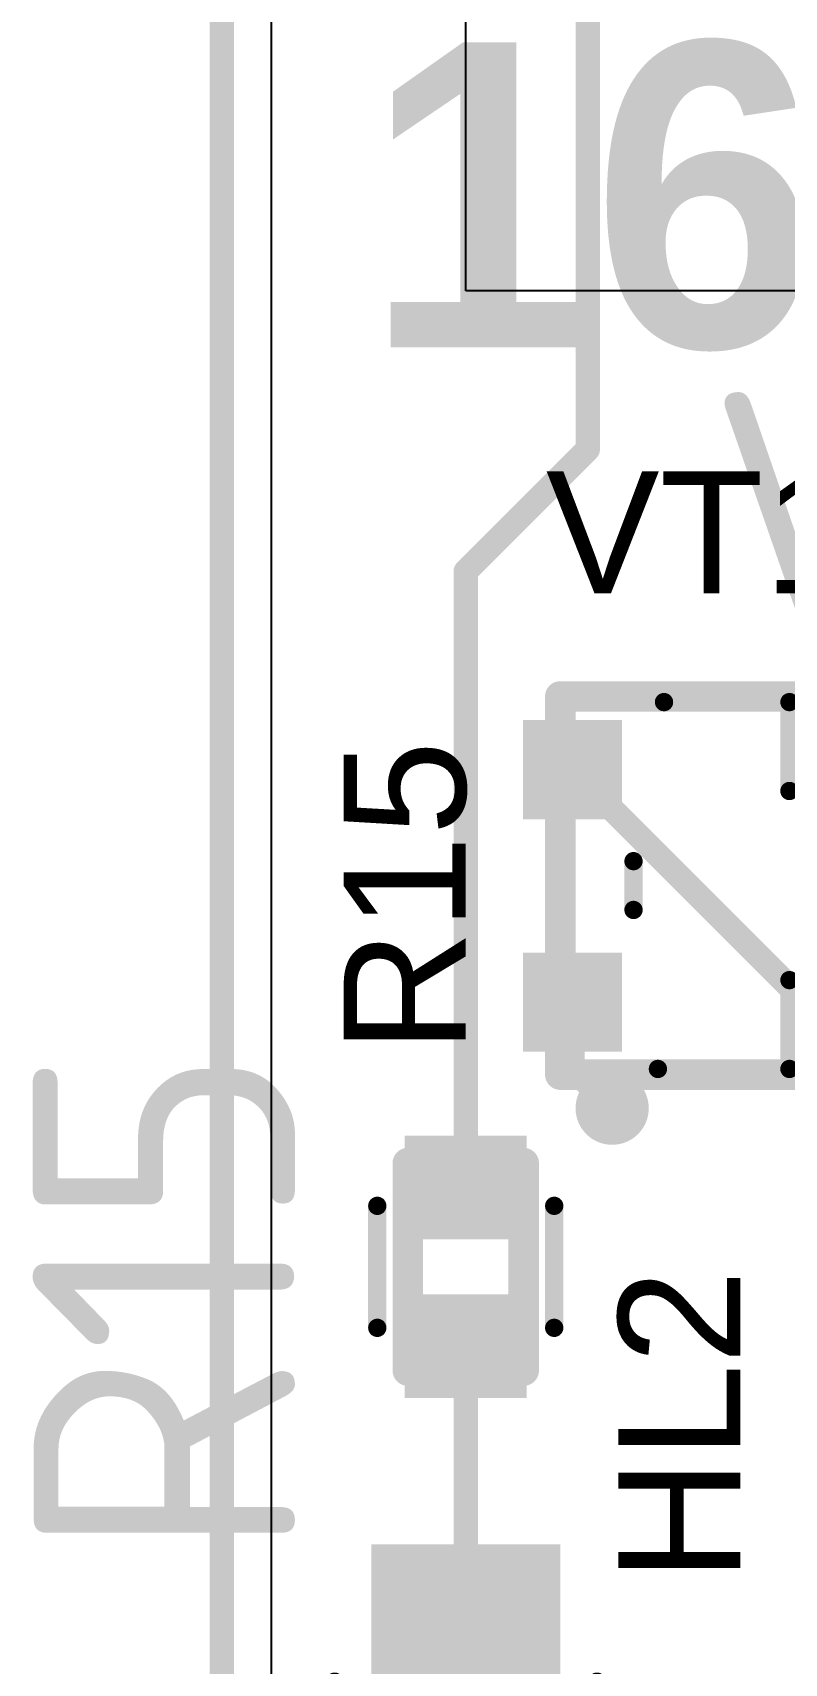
# Model space of a CAD drawing. Header units: inches. Extents: x -1.5 to 75.1, y -0.1 to 70.1.
# Drawn here: x -1.55 to 4.61, y 12.25 to 25.62 of the extents above; entities that cross this region are included whole.
import ezdxf

# ---------------------------------------------------------------- set-up
doc = ezdxf.new("R2010")
doc.units = ezdxf.units.IN
for name, color, linetype in [('Assembly Notes', 56, 'Continuous'), ('Bottom Layer', 5, 'Continuous'), ('Mechanical 4', 56, 'Continuous'), ('Top Layer', 1, 'Continuous'), ('Top Overlay', 2, 'Continuous'), ('Top Paste', 8, 'Continuous'), ('Top Solder', 216, 'Continuous'), ('Via Holes', 16, 'Continuous')]:
    doc.layers.add(name, color=color, linetype=linetype)
doc.styles.add('Arial', font='', dxfattribs={"height": 0.2})
doc.styles.add('Century Gothic_Bold', font='', dxfattribs={"height": 0.2})
doc.styles.add('GOST type B', font='', dxfattribs={"height": 0.2})
doc.styles.get('Arial').set_extended_font_data('Arial')
doc.styles.get('Century Gothic_Bold').set_extended_font_data('Century Gothic', bold=True)
doc.styles.get('GOST type B').set_extended_font_data('GOST type B')

# ---------------------------------------------------------------- blocks, each defined once
blk = doc.blocks.new('SOT23_3_97')
at = {"layer": 'Top Layer'}
for points in [[(-1.50599902, 1.33100064), (-0.74399902, 1.33100064), (-0.74399902, 0.56900064), (-1.50599902, 0.56900064)], [(0.78000098, 0.3785006399999999), (1.54200098, 0.3785006399999999), (1.54200098, -0.38349936), (0.78000098, -0.38349936)], [(-1.50599902, -0.57399936), (-0.74399902, -0.57399936), (-0.74399902, -1.33599936), (-1.50599902, -1.33599936)]]:
    blk.add_hatch(color=1, dxfattribs=at).paths.add_polyline_path(points)
at = {"layer": 'Top Paste'}
for points in [[(-1.50599902, 1.33100064), (-0.74399902, 1.33100064), (-0.74399902, 0.56900064), (-1.50599902, 0.56900064)], [(0.78000098, 0.3785006399999999), (1.54200098, 0.3785006399999999), (1.54200098, -0.38349936), (0.78000098, -0.38349936)], [(-1.50599902, -0.57399936), (-0.74399902, -0.57399936), (-0.74399902, -1.33599936), (-1.50599902, -1.33599936)]]:
    blk.add_hatch(color=8, dxfattribs=at).paths.add_polyline_path(points)
at = {"layer": 'Top Solder'}
for points in [[(-1.53100024, 1.35600186), (-0.7189977999999999, 1.35600186), (-0.7189977999999999, 0.54399942), (-1.53100024, 0.54399942)], [(0.75499976, 0.40350186), (1.5670022, 0.40350186), (1.5670022, -0.4085005799999999), (0.75499976, -0.4085005799999999)], [(-1.53100024, -0.54899814), (-0.7189977999999999, -0.54899814), (-0.7189977999999999, -1.36100058), (-1.53100024, -1.36100058)]]:
    blk.add_hatch(color=216, dxfattribs=at).paths.add_polyline_path(points)
at = {"layer": 'Assembly Notes'}
for points in [[(-1.22499882, -1.54999944, 0.2499995, 0.2499995, 0), (-1.22499882, 1.54999944, 0.2499995, 0.2499995, 0)], [(-1.22499882, 1.54999944, 0.2499995, 0.2499995, 0), (1.27500126, 1.54999944, 0.2499995, 0.2499995, 0)], [(1.27500126, -1.54999944, 0.2499995, 0.2499995, 0), (1.27500126, 1.54999944, 0.2499995, 0.2499995, 0)], [(-1.22499882, -1.54999944, 0.2499995, 0.2499995, 0), (1.27500126, -1.54999944, 0.2499995, 0.2499995, 0)]]:
    blk.add_lwpolyline(points, format="xyseb", dxfattribs=at)
for points in [[(-1.28749806, 1.54999944, 0.12499848, 0.12499848, 1), (-1.16249958, 1.54999944, 0.12499848, 0.12499848, 1)], [(-1.28749806, 1.54999944, 0.12499848, 0.12499848, 1), (-1.16249958, 1.54999944, 0.12499848, 0.12499848, 1)], [(1.21250202, 1.54999944, 0.12499848, 0.12499848, 1), (1.3375005, 1.54999944, 0.12499848, 0.12499848, 1)], [(1.21250202, 1.54999944, 0.12499848, 0.12499848, 1), (1.3375005, 1.54999944, 0.12499848, 0.12499848, 1)], [(-1.28749806, -1.54999944, 0.12499848, 0.12499848, 1), (-1.16249958, -1.54999944, 0.12499848, 0.12499848, 1)], [(-1.28749806, -1.54999944, 0.12499848, 0.12499848, 1), (-1.16249958, -1.54999944, 0.12499848, 0.12499848, 1)], [(1.21250202, -1.54999944, 0.12499848, 0.12499848, 1), (1.3375005, -1.54999944, 0.12499848, 0.12499848, 1)], [(1.21250202, -1.54999944, 0.12499848, 0.12499848, 1), (1.3375005, -1.54999944, 0.12499848, 0.12499848, 1)]]:
    blk.add_lwpolyline(points, format="xyseb", close=True, dxfattribs=at)
at = {"layer": 'Top Overlay'}
for points in [[(-0.37499798, 1.50343616, 0.1499997, 0.1499997, 0), (0.65300098, 1.50343616, 0.1499997, 0.1499997, 0)], [(0.65300098, 0.77499972, 0.1499997, 0.1499997, 0), (0.65300098, 1.50343616, 0.1499997, 0.1499997, 0)], [(-0.62500002, -0.1999996, 0.1499997, 0.1499997, 0), (-0.62500002, 0.1999996, 0.1499997, 0.1499997, 0)], [(0.65300098, -1.50311104, 0.1499997, 0.1499997, 0), (0.65300098, -0.77499972, 0.1499997, 0.1499997, 0)], [(-0.4249978799999999, -1.50311104, 0.1499997, 0.1499997, 0), (0.65300098, -1.50311104, 0.1499997, 0.1499997, 0)]]:
    blk.add_lwpolyline(points, format="xyseb", dxfattribs=at)
for points in [[(-0.41249854, 1.50343616, 0.07499858, 0.07499858, 1), (-0.33749742, 1.50343616, 0.07499858, 0.07499858, 1)], [(0.6155004199999999, 1.50343616, 0.07499858, 0.07499858, 1), (0.69050154, 1.50343616, 0.07499858, 0.07499858, 1)], [(0.6155004199999999, 1.50343616, 0.07499858, 0.07499858, 1), (0.69050154, 1.50343616, 0.07499858, 0.07499858, 1)], [(0.6155004199999999, 0.77499972, 0.07499858, 0.07499858, 1), (0.69050154, 0.77499972, 0.07499858, 0.07499858, 1)], [(-0.66250058, 0.1999996, 0.07499858, 0.07499858, 1), (-0.58749946, 0.1999996, 0.07499858, 0.07499858, 1)], [(-0.66250058, -0.1999996, 0.07499858, 0.07499858, 1), (-0.58749946, -0.1999996, 0.07499858, 0.07499858, 1)], [(0.6155004199999999, -0.77499972, 0.07499858, 0.07499858, 1), (0.69050154, -0.77499972, 0.07499858, 0.07499858, 1)], [(-0.46249844, -1.50311104, 0.07499858, 0.07499858, 1), (-0.38749732, -1.50311104, 0.07499858, 0.07499858, 1)], [(0.6155004199999999, -1.50311104, 0.07499858, 0.07499858, 1), (0.69050154, -1.50311104, 0.07499858, 0.07499858, 1)], [(0.6155004199999999, -1.50311104, 0.07499858, 0.07499858, 1), (0.69050154, -1.50311104, 0.07499858, 0.07499858, 1)]]:
    blk.add_lwpolyline(points, format="xyseb", close=True, dxfattribs=at)
at = {"layer": 'Assembly Notes', "style": 'GOST type B'}
blk.add_text('VT1', height=2.15000078, rotation=360, dxfattribs=at).set_placement((-0.02499868, 1.89999874))
blk = doc.blocks.new('0603R_124')
at = {"layer": 'Top Layer'}
for points in [[(-1.05000171, -0.47500032), (-1.05000171, 0.47500032), (-0.25000077, 0.47500032), (-0.25000077, -0.47500032)], [(0.24999823, -0.47500032), (0.24999823, 0.47500032), (1.04999917, 0.47500032), (1.04999917, -0.47500032)]]:
    blk.add_hatch(color=1, dxfattribs=at).paths.add_polyline_path(points)
at = {"layer": 'Top Paste'}
for points in [[(-1.05000171, -0.47500032), (-1.05000171, 0.47500032), (-0.25000077, 0.47500032), (-0.25000077, -0.47500032)], [(0.24999823, -0.47500032), (0.24999823, 0.47500032), (1.04999917, 0.47500032), (1.04999917, -0.47500032)]]:
    blk.add_hatch(color=8, dxfattribs=at).paths.add_polyline_path(points)
at = {"layer": 'Top Solder'}
for points in [[(-1.07500293, -0.50000154), (-1.07500293, 0.50000154), (-0.22499955, 0.50000154), (-0.22499955, -0.50000154)], [(0.22499701, -0.50000154), (0.22499701, 0.50000154), (1.07500039, 0.50000154), (1.07500039, -0.50000154)]]:
    blk.add_hatch(color=216, dxfattribs=at).paths.add_polyline_path(points)
at = {"layer": 'Assembly Notes'}
for points in [[(-0.8500008399999999, 0.47500032, 0.2499995, 0.2499995, 0), (0.8499983, 0.47500032, 0.2499995, 0.2499995, 0)], [(-0.8500008399999999, 0.47500032, 0.2499995, 0.2499995, 0), (-0.8500008399999999, -0.47500032, 0.2499995, 0.2499995, 0)], [(0.8499983, 0.47500032, 0.2499995, 0.2499995, 0), (0.8499983, -0.47500032, 0.2499995, 0.2499995, 0)], [(-0.8500008399999999, -0.47500032, 0.2499995, 0.2499995, 0), (0.8499983, -0.47500032, 0.2499995, 0.2499995, 0)]]:
    blk.add_lwpolyline(points, format="xyseb", dxfattribs=at)
for points in [[(-0.9125000799999999, 0.47500032, 0.12499848, 0.12499848, 1), (-0.7875015999999999, 0.47500032, 0.12499848, 0.12499848, 1)], [(-0.9125000799999999, 0.47500032, 0.12499848, 0.12499848, 1), (-0.7875015999999999, 0.47500032, 0.12499848, 0.12499848, 1)], [(0.78749906, 0.47500032, 0.12499848, 0.12499848, 1), (0.9124975399999999, 0.47500032, 0.12499848, 0.12499848, 1)], [(0.78749906, 0.47500032, 0.12499848, 0.12499848, 1), (0.9124975399999999, 0.47500032, 0.12499848, 0.12499848, 1)], [(-0.9125000799999999, -0.47500032, 0.12499848, 0.12499848, 1), (-0.7875015999999999, -0.47500032, 0.12499848, 0.12499848, 1)], [(-0.9125000799999999, -0.47500032, 0.12499848, 0.12499848, 1), (-0.7875015999999999, -0.47500032, 0.12499848, 0.12499848, 1)], [(0.78749906, -0.47500032, 0.12499848, 0.12499848, 1), (0.9124975399999999, -0.47500032, 0.12499848, 0.12499848, 1)], [(0.78749906, -0.47500032, 0.12499848, 0.12499848, 1), (0.9124975399999999, -0.47500032, 0.12499848, 0.12499848, 1)]]:
    blk.add_lwpolyline(points, format="xyseb", close=True, dxfattribs=at)
at = {"layer": 'Top Overlay'}
for points in [[(-0.499999, 0.72499982, 0.1499997, 0.1499997, 0), (0.499999, 0.72499982, 0.1499997, 0.1499997, 0)], [(-0.499999, -0.72499982, 0.1499997, 0.1499997, 0), (0.499999, -0.72499982, 0.1499997, 0.1499997, 0)]]:
    blk.add_lwpolyline(points, format="xyseb", dxfattribs=at)
for points in [[(-0.53749956, 0.72499982, 0.07499858, 0.07499858, 1), (-0.46249844, 0.72499982, 0.07499858, 0.07499858, 1)], [(0.46249844, 0.72499982, 0.07499858, 0.07499858, 1), (0.53749956, 0.72499982, 0.07499858, 0.07499858, 1)], [(-0.53749956, -0.72499982, 0.07499858, 0.07499858, 1), (-0.46249844, -0.72499982, 0.07499858, 0.07499858, 1)], [(0.46249844, -0.72499982, 0.07499858, 0.07499858, 1), (0.53749956, -0.72499982, 0.07499858, 0.07499858, 1)]]:
    blk.add_lwpolyline(points, format="xyseb", close=True, dxfattribs=at)
at = {"layer": 'Assembly Notes', "style": 'GOST type B'}
blk.add_text('R15', height=2.15000078, dxfattribs=at).set_placement((-2.40000028, 1.39999974))
blk = doc.blocks.new('0805D_148')
at = {"layer": 'Top Layer'}
for points in [[(-1.70000041, -0.7499997700000002), (-1.70000041, 0.7499997699999997), (-0.3000006700000001, 0.7499997700000002), (-0.3000006699999999, -0.7499997699999997)], [(0.3000006700000001, -0.7499997700000002), (0.3000006699999999, 0.7499997699999997), (1.70000041, 0.7499997700000002), (1.70000041, -0.7499997699999997)]]:
    blk.add_hatch(color=1, dxfattribs=at).paths.add_polyline_path(points)
at = {"layer": 'Top Paste'}
for points in [[(-1.70000041, -0.7499997700000002), (-1.70000041, 0.7499997699999997), (-0.3000006700000001, 0.7499997700000002), (-0.3000006699999999, -0.7499997699999997)], [(0.3000006700000001, -0.7499997700000002), (0.3000006699999999, 0.7499997699999997), (1.70000041, 0.7499997700000002), (1.70000041, -0.7499997699999997)]]:
    blk.add_hatch(color=8, dxfattribs=at).paths.add_polyline_path(points)
at = {"layer": 'Top Solder'}
for points in [[(-1.72500163, -0.7750009900000001), (-1.72500163, 0.7750009899999998), (-0.2749994500000001, 0.7750009900000001), (-0.2749994499999999, -0.7750009899999998)], [(0.2749994500000001, -0.7750009900000001), (0.2749994499999999, 0.7750009899999998), (1.72500163, 0.7750009900000001), (1.72500163, -0.7750009899999998)]]:
    blk.add_hatch(color=216, dxfattribs=at).paths.add_polyline_path(points)
at = {"layer": 'Top Overlay'}
for points in [[(0.5999987999999999, 1.07499912, 0.1499997, 0.1499997, 0), (-0.5999987999999999, 1.07499912, 0.1499997, 0.1499997, 0)], [(1.97499986, 1.07499912, 0.1499997, 0.1499997, 0), (1.32500116, 1.07499912, 0.1499997, 0.1499997, 0)], [(1.97499986, 0.4250004199999999, 0.1499997, 0.1499997, 0), (1.97499986, 1.07499912, 0.1499997, 0.1499997, 0)], [(1.97499986, -1.07499912, 0.1499997, 0.1499997, 0), (1.97499986, -0.4250004199999999, 0.1499997, 0.1499997, 0)], [(0.5999987999999999, -1.07499912, 0.1499997, 0.1499997, 0), (-0.5999987999999999, -1.07499912, 0.1499997, 0.1499997, 0)], [(1.97499986, -1.07499912, 0.1499997, 0.1499997, 0), (1.32500116, -1.07499912, 0.1499997, 0.1499997, 0)]]:
    blk.add_lwpolyline(points, format="xyseb", dxfattribs=at)
for points in [[(-0.63749936, 1.07499912, 0.07499858, 0.07499858, 1), (-0.56249824, 1.07499912, 0.07499858, 0.07499858, 1)], [(0.56249824, 1.07499912, 0.07499858, 0.07499858, 1), (0.63749936, 1.07499912, 0.07499858, 0.07499858, 1)], [(1.2875006, 1.07499912, 0.07499858, 0.07499858, 1), (1.36250172, 1.07499912, 0.07499858, 0.07499858, 1)], [(1.9374993, 1.07499912, 0.07499858, 0.07499858, 1), (2.01250042, 1.07499912, 0.07499858, 0.07499858, 1)], [(1.9374993, 1.07499912, 0.07499858, 0.07499858, 1), (2.01250042, 1.07499912, 0.07499858, 0.07499858, 1)], [(1.9374993, 0.4250004199999999, 0.07499858, 0.07499858, 1), (2.01250042, 0.4250004199999999, 0.07499858, 0.07499858, 1)], [(1.9374993, -0.4250004199999999, 0.07499858, 0.07499858, 1), (2.01250042, -0.4250004199999999, 0.07499858, 0.07499858, 1)], [(-0.63749936, -1.07499912, 0.07499858, 0.07499858, 1), (-0.56249824, -1.07499912, 0.07499858, 0.07499858, 1)], [(0.56249824, -1.07499912, 0.07499858, 0.07499858, 1), (0.63749936, -1.07499912, 0.07499858, 0.07499858, 1)], [(1.2875006, -1.07499912, 0.07499858, 0.07499858, 1), (1.36250172, -1.07499912, 0.07499858, 0.07499858, 1)], [(1.9374993, -1.07499912, 0.07499858, 0.07499858, 1), (2.01250042, -1.07499912, 0.07499858, 0.07499858, 1)], [(1.9374993, -1.07499912, 0.07499858, 0.07499858, 1), (2.01250042, -1.07499912, 0.07499858, 0.07499858, 1)]]:
    blk.add_lwpolyline(points, format="xyseb", close=True, dxfattribs=at)

msp = doc.modelspace()

# ---------------------------------------------------------------- hatches: boundary and pattern name
at = {"layer": 'Bottom Layer'}
h = msp.add_hatch(color=5, dxfattribs=at)
edge = h.paths.add_edge_path()
edge.add_arc((3.20000122, 16.79999942), 0.2999994, 0, 360)
at = {"layer": 'Top Layer'}
h = msp.add_hatch(color=1, dxfattribs=at)
edge = h.paths.add_edge_path()
edge.add_arc((3.20000122, 16.79999942), 0.2999994, 0, 360)
at = {"layer": 'Via Holes'}
h = msp.add_hatch(color=7, dxfattribs=at)
edge = h.paths.add_edge_path()
edge.add_arc((3.20000122, 16.79999942), 0.1499997, 0, 360)

# ---------------------------------------------------------------- linework, layer by layer
at = {"layer": 'Bottom Layer'}
msp.add_line((0.4078224, 5.25759426), (0.4078224, 64.74240544), dxfattribs=at)
at = {"layer": 'Mechanical 4'}
msp.add_lwpolyline([(0, 3.99999962, 0.1999996, 0.1999996, 0), (0, 66.00000007999999, 0.1999996, 0.1999996, 0)], format="xyseb", dxfattribs=at)
at = {"layer": 'Top Layer'}
for p, q in [((2.00000108, 23.50000126), (2.00000108, 60.99999992)), ((23.99999772, 23.50000126), (2.00000108, 23.50000126))]:
    msp.add_line(p, q, dxfattribs=at)
for points in [[(2.99999908, 22.19999878, 0.1999996, 0.1999996, 0), (2.99999908, 31.49999796, 0.1999996, 0.1999996, 0)], [(2.00000108, 21.20000078, 0.1999996, 0.1999996, 0), (2.99999908, 22.19999878, 0.1999996, 0.1999996, 0)], [(2.00000108, 16.14999818, 0.1999996, 0.1999996, 0), (2.00000108, 21.20000078, 0.1999996, 0.1999996, 0)], [(2.8750006, 19.57500022, 0.1999996, 0.1999996, 0), (5.49999916, 16.95000166, 0.1999996, 0.1999996, 0)], [(2.8750006, 17.12500004, 0.1999996, 0.1999996, 0), (2.8750006, 17.67000022, 0.1999996, 0.1999996, 0)], [(2.8750006, 17.12500004, 0.1999996, 0.1999996, 0), (3.20000122, 16.79999942, 0.1999996, 0.1999996, 0)], [(1.99999854, 14.8499957, 0.1999996, 0.1999996, 0), (2.00000108, 14.84999824, 0.1999996, 0.1999996, 0)], [(1.99999854, 12.49999786, 0.1999996, 0.1999996, 0), (1.99999854, 14.8499957, 0.1999996, 0.1999996, 0)]]:
    msp.add_lwpolyline(points, format="xyseb", dxfattribs=at)
for points in [[(2.94999918, 22.19999878, 0.0999998, 0.0999998, 1), (3.04999898, 22.19999878, 0.0999998, 0.0999998, 1)], [(2.94999918, 22.19999878, 0.0999998, 0.0999998, 1), (3.04999898, 22.19999878, 0.0999998, 0.0999998, 1)], [(1.95000118, 21.20000078, 0.0999998, 0.0999998, 1), (2.05000098, 21.20000078, 0.0999998, 0.0999998, 1)], [(1.95000118, 21.20000078, 0.0999998, 0.0999998, 1), (2.05000098, 21.20000078, 0.0999998, 0.0999998, 1)], [(2.8250007, 19.57500022, 0.0999998, 0.0999998, 1), (2.9250005, 19.57500022, 0.0999998, 0.0999998, 1)], [(2.8250007, 17.67000022, 0.0999998, 0.0999998, 1), (2.9250005, 17.67000022, 0.0999998, 0.0999998, 1)], [(2.8250007, 17.12500004, 0.0999998, 0.0999998, 1), (2.9250005, 17.12500004, 0.0999998, 0.0999998, 1)], [(2.8250007, 17.12500004, 0.0999998, 0.0999998, 1), (2.9250005, 17.12500004, 0.0999998, 0.0999998, 1)], [(3.15000132, 16.79999942, 0.0999998, 0.0999998, 1), (3.25000112, 16.79999942, 0.0999998, 0.0999998, 1)], [(1.95000118, 16.14999818, 0.0999998, 0.0999998, 1), (2.05000098, 16.14999818, 0.0999998, 0.0999998, 1)], [(1.94999864, 14.8499957, 0.0999998, 0.0999998, 1), (2.04999844, 14.8499957, 0.0999998, 0.0999998, 1)], [(1.94999864, 14.8499957, 0.0999998, 0.0999998, 1), (2.04999844, 14.8499957, 0.0999998, 0.0999998, 1)], [(1.95000118, 14.84999824, 0.0999998, 0.0999998, 1), (2.05000098, 14.84999824, 0.0999998, 0.0999998, 1)], [(1.94999864, 12.49999786, 0.0999998, 0.0999998, 1), (2.04999844, 12.49999786, 0.0999998, 0.0999998, 1)]]:
    msp.add_lwpolyline(points, format="xyseb", close=True, dxfattribs=at)

# ---------------------------------------------------------------- block references
msp.add_blockref('SOT23_3_97', (3.99999962, 18.62499958))
for name, p, rotation in [('0603R_124', (2.00000108, 15.49999948), 90), ('0805D_148', (1.99999854, 11.49999732), 270)]:
    msp.add_blockref(name, p, dxfattribs=dict(rotation=rotation))

# ---------------------------------------------------------------- texts
at = {"layer": 'Top Overlay'}
for s, height, style, p in [('16V', 2.50000008, 'Century Gothic_Bold', (1.17430296, 23.03702276)), ('VT1', 1.00000054, 'Arial', (2.656799359999999, 21.01959982))]:
    msp.add_text(s, height=height, dxfattribs=dict(at, style=style)).set_placement(p)
at = {"layer": 'Top Overlay', "style": 'Arial'}
for s, p in [('R15', (1.99983852, 17.25040492)), ('HL2', (4.24983402, 12.91709634))]:
    msp.add_text(s, height=1.00000054, rotation=90, dxfattribs=at).set_placement(p)

doc.saveas('drawing.dxf')
